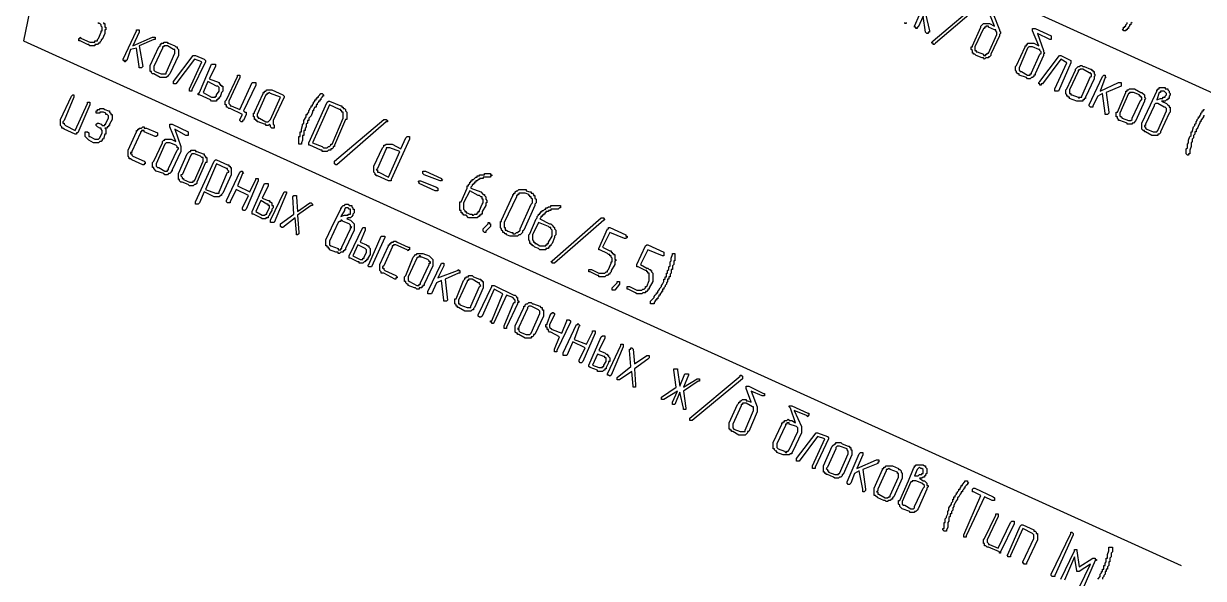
# Model space of a CAD drawing. Header units: millimetres. Extents: x 1 to 1188, y 1 to 840.
# Drawn here: x 213.5 to 274.5, y 560.4 to 589 of the extents above; entities that cross this region are included whole.
import ezdxf

# ---------------------------------------------------------------- set-up
doc = ezdxf.new("R2010")
doc.units = ezdxf.units.MM
doc.layers.add('GEOMETRY', color=7, linetype='Continuous')

msp = doc.modelspace()

# ---------------------------------------------------------------- linework, layer by layer
at = {"layer": 'GEOMETRY'}
for points in [[(218.256, 611.258), (213.494, 588.144), (273.31, 561.03)], [(218.765, 610.941), (291.663, 577.857)], [(260.103, 589.541), (260.294, 588.652), (260.294, 588.589), (260.23, 588.589), (260.23, 588.526), (260.167, 588.526), (260.103, 588.589), (259.977, 589.414), (259.722, 588.843), (259.658, 588.843), (259.658, 588.779), (259.595, 588.779), (259.595, 588.843), (259.531, 588.843), (259.531, 588.906), (259.785, 589.478)], [(263.595, 589.541), (263.914, 588.716), (263.914, 588.652), (263.977, 588.589), (263.977, 588.526), (263.914, 588.461), (263.914, 588.398), (263.469, 587.445), (263.469, 587.382), (263.405, 587.319), (263.342, 587.319), (263.342, 587.255), (263.215, 587.255), (263.152, 587.192), (263.088, 587.255), (263.023, 587.255), (262.706, 587.382), (262.643, 587.445), (262.58, 587.445), (262.58, 587.509), (262.516, 587.509), (262.516, 587.635), (262.453, 587.7), (262.453, 587.827), (262.516, 587.827), (262.516, 587.89), (262.96, 588.843), (262.96, 588.906), (263.023, 588.969), (263.088, 589.033), (263.405, 589.033), (263.659, 588.906), (263.342, 589.668)], [(217.621, 589.096), (217.621, 589.033), (217.685, 589.033), (217.685, 588.843), (217.748, 588.843), (217.748, 588.716), (217.685, 588.716), (217.685, 588.526), (217.558, 588.207), (217.494, 588.207), (217.494, 588.144), (217.431, 588.081), (217.431, 588.017), (217.368, 588.017), (217.304, 587.954), (217.177, 587.954), (217.177, 587.89), (216.923, 587.89), (216.859, 587.954), (216.796, 587.954), (216.415, 588.144), (216.352, 588.144), (216.352, 588.271), (216.415, 588.271), (216.415, 588.334), (216.479, 588.271), (216.923, 588.081), (217.177, 588.081), (217.177, 588.144), (217.304, 588.144), (217.304, 588.207), (217.368, 588.271), (217.494, 588.589), (217.494, 588.652), (217.558, 588.652), (217.558, 588.843), (217.494, 588.906), (217.494, 588.969), (217.431, 589.033), (217.368, 589.033), (217.368, 589.096)], [(259.088, 589.096), (259.088, 589.033), (259.023, 589.033), (259.023, 589.096)], [(270.771, 589.096), (270.707, 589.033), (270.707, 588.969), (270.644, 588.969), (270.644, 588.906), (270.581, 588.843), (270.581, 588.779), (270.517, 588.779), (270.517, 588.716), (270.454, 588.716), (270.454, 588.652), (270.327, 588.652), (270.327, 588.716), (270.264, 588.716), (270.327, 588.779), (270.327, 588.843), (270.39, 588.843), (270.39, 588.906), (270.454, 588.906), (270.454, 588.969), (270.517, 589.033), (270.517, 589.096)], [(274.518, 584.27), (274.454, 584.27), (274.454, 584.207), (274.327, 584.017), (274.327, 583.953), (274.264, 583.953), (274.264, 583.89), (274.201, 583.763), (274.136, 583.572), (274.073, 583.572), (274.073, 583.445), (274.009, 583.445), (274.009, 583.318), (273.946, 583.255), (273.946, 583.128), (273.882, 583.064), (273.882, 582.938), (273.819, 582.873), (273.819, 582.683), (273.756, 582.493), (273.756, 582.302), (273.692, 582.302), (273.692, 582.239), (273.629, 582.239), (273.565, 582.302), (273.565, 582.556), (273.629, 582.619), (273.629, 582.81), (273.692, 582.873), (273.692, 583.001), (273.756, 583.191), (273.819, 583.255), (273.819, 583.445), (273.882, 583.445), (273.946, 583.698), (274.009, 583.763), (274.009, 583.827), (274.073, 583.89), (274.073, 583.953), (274.136, 584.017), (274.136, 584.08), (274.201, 584.144), (274.201, 584.207), (274.264, 584.207), (274.264, 584.27), (274.327, 584.334), (274.327, 584.397), (274.391, 584.46), (274.391, 584.525), (274.454, 584.525), (274.454, 584.589), (274.518, 584.589)], [(267.089, 560.331), (267.786, 561.792), (267.786, 561.855), (267.914, 561.855), (267.914, 561.792), (268.041, 560.966), (268.739, 561.41), (268.866, 561.41), (268.866, 561.347), (268.93, 561.347), (268.93, 561.283), (268.866, 561.283), (268.231, 559.823)], [(268.041, 559.886), (268.613, 561.093), (268.041, 560.713), (267.914, 560.713), (267.914, 560.776), (267.786, 561.473), (267.279, 560.268)], [(268.993, 560.331), (269.12, 560.458), (269.12, 560.585), (269.183, 560.648), (269.183, 560.713), (269.247, 560.713), (269.247, 560.839), (269.31, 560.839), (269.31, 561.03), (269.373, 561.03), (269.373, 561.156), (269.438, 561.22), (269.438, 561.41), (269.502, 561.41), (269.502, 561.602), (269.565, 561.792), (269.565, 561.982), (269.755, 561.982), (269.755, 561.728), (269.692, 561.665), (269.692, 561.473), (269.628, 561.41), (269.628, 561.22), (269.565, 561.22), (269.565, 561.03), (269.502, 560.966), (269.502, 560.839), (269.438, 560.839), (269.438, 560.713), (269.373, 560.713), (269.373, 560.585), (269.31, 560.521), (269.31, 560.458), (269.247, 560.394), (269.247, 560.331)]]:
    msp.add_lwpolyline(points, dxfattribs=at)
for points in [[(263.152, 590.177), (260.61, 588.017), (260.547, 587.954), (260.484, 587.954), (260.484, 588.017), (260.42, 588.017), (260.42, 588.081), (260.484, 588.144), (263.023, 590.303), (263.152, 590.303)], [(263.342, 587.509), (263.785, 588.461), (263.785, 588.589), (263.722, 588.652), (263.722, 588.716), (263.659, 588.716), (263.342, 588.843), (263.342, 588.906), (263.215, 588.906), (263.215, 588.843), (263.152, 588.843), (263.152, 588.779), (263.088, 588.779), (262.643, 587.827), (262.643, 587.635), (262.706, 587.635), (262.706, 587.572), (262.77, 587.572), (263.088, 587.445), (263.088, 587.382), (263.215, 587.382), (263.215, 587.445), (263.278, 587.445), (263.278, 587.509)], [(219.464, 587.89), (219.654, 586.81), (219.59, 586.747), (219.464, 586.747), (219.464, 586.81), (219.335, 587.764), (219.019, 587.7), (218.828, 587.128), (218.765, 587.128), (218.765, 587.065), (218.702, 587.065), (218.702, 587.128), (218.638, 587.128), (218.638, 587.192), (219.335, 588.652), (219.335, 588.716), (219.464, 588.716), (219.464, 588.589), (219.145, 587.89), (220.161, 588.334), (220.289, 588.334), (220.289, 588.207), (220.226, 588.207)], [(266.198, 587.635), (266.198, 587.572), (266.263, 587.509), (266.198, 587.445), (266.198, 587.382), (265.755, 586.43), (265.755, 586.366), (265.691, 586.366), (265.691, 586.303), (265.628, 586.239), (265.564, 586.239), (265.501, 586.176), (265.373, 586.176), (265.31, 586.239), (264.929, 586.366), (264.929, 586.43), (264.866, 586.43), (264.802, 586.493), (264.802, 586.556), (264.739, 586.62), (264.739, 586.81), (264.802, 586.873), (265.246, 587.827), (265.246, 587.89), (265.31, 587.89), (265.31, 587.954), (265.373, 587.954), (265.373, 588.017), (265.691, 588.017), (265.945, 587.89), (265.628, 588.652), (265.628, 588.779), (265.755, 588.779), (266.58, 588.398), (266.58, 588.207), (266.517, 588.207), (265.881, 588.526)], [(221.051, 586.43), (220.988, 586.366), (220.923, 586.303), (220.86, 586.239), (220.543, 586.239), (220.226, 586.43), (220.161, 586.43), (220.098, 586.493), (220.098, 586.556), (220.034, 586.556), (220.034, 586.873), (220.479, 587.827), (220.543, 587.89), (220.543, 587.954), (220.606, 587.954), (220.606, 588.017), (220.733, 588.017), (220.733, 588.081), (220.923, 588.081), (220.923, 588.017), (220.988, 588.017), (221.305, 587.89), (221.368, 587.827), (221.431, 587.827), (221.431, 587.764), (221.495, 587.7), (221.495, 587.382)], [(220.86, 586.493), (221.305, 587.509), (221.305, 587.7), (221.241, 587.7), (220.923, 587.89), (220.733, 587.89), (220.733, 587.827), (220.669, 587.827), (220.669, 587.764), (220.226, 586.81), (220.226, 586.62), (220.289, 586.556), (220.606, 586.43), (220.86, 586.43)], [(265.564, 586.493), (266.008, 587.445), (266.072, 587.509), (266.072, 587.572), (266.008, 587.635), (266.008, 587.7), (265.945, 587.7), (265.628, 587.827), (265.438, 587.827), (265.373, 587.764), (264.929, 586.747), (264.929, 586.62), (264.993, 586.556), (265.056, 586.556), (265.373, 586.366), (265.501, 586.366), (265.501, 586.43), (265.564, 586.43)], [(222.194, 585.604), (222.194, 585.541), (222.067, 585.541), (222.067, 585.668), (222.702, 587.065), (222.32, 587.192), (221.368, 585.921), (221.241, 585.921), (221.241, 586.048), (222.257, 587.382), (222.384, 587.382), (222.829, 587.192), (222.892, 587.128), (222.892, 587.065)], [(266.96, 585.541), (266.77, 585.541), (266.77, 585.668), (267.406, 587.002), (267.089, 587.192), (266.135, 585.921), (266.072, 585.921), (266.072, 585.858), (266.008, 585.858), (266.008, 585.921), (265.945, 585.921), (265.945, 585.985), (266.008, 586.048), (266.96, 587.319), (267.025, 587.382), (267.089, 587.382), (267.596, 587.128), (267.596, 587.002)], [(223.082, 586.176), (223.591, 585.985), (223.591, 585.921), (223.654, 585.921), (223.654, 585.858), (223.718, 585.858), (223.718, 585.794), (223.781, 585.794), (223.781, 585.541), (223.718, 585.477), (223.654, 585.223), (223.591, 585.223), (223.591, 585.159), (223.527, 585.159), (223.527, 585.096), (223.464, 585.096), (223.464, 585.032), (223.209, 585.032), (223.146, 585.096), (222.575, 585.351), (222.51, 585.351), (222.51, 585.414), (222.575, 585.477), (223.209, 586.938), (223.401, 586.938), (223.401, 586.81)], [(268.358, 585.223), (268.358, 585.159), (268.294, 585.159), (268.294, 585.096), (268.231, 585.096), (268.231, 585.032), (267.914, 585.032), (267.532, 585.159), (267.532, 585.223), (267.469, 585.223), (267.469, 585.286), (267.406, 585.286), (267.406, 585.351), (267.342, 585.414), (267.342, 585.604), (267.406, 585.668), (267.851, 586.62), (267.851, 586.683), (267.977, 586.81), (268.041, 586.81), (268.104, 586.873), (268.168, 586.873), (268.231, 586.81), (268.294, 586.81), (268.613, 586.683), (268.676, 586.683), (268.676, 586.62), (268.739, 586.62), (268.739, 586.556), (268.803, 586.556), (268.803, 586.43), (268.866, 586.366), (268.803, 586.303), (268.803, 586.176)], [(268.168, 585.286), (268.613, 586.303), (268.676, 586.303), (268.676, 586.43), (268.613, 586.43), (268.613, 586.493), (268.548, 586.493), (268.231, 586.683), (268.104, 586.683), (268.041, 586.62), (267.977, 586.62), (267.977, 586.556), (267.532, 585.604), (267.532, 585.414), (267.596, 585.414), (267.596, 585.351), (267.659, 585.351), (267.977, 585.223), (268.041, 585.159), (268.041, 585.223), (268.168, 585.223)], [(223.019, 586.048), (222.765, 585.477), (223.209, 585.223), (223.401, 585.223), (223.401, 585.286), (223.464, 585.286), (223.464, 585.351), (223.591, 585.541), (223.591, 585.731), (223.527, 585.794), (223.464, 585.794)], [(224.67, 584.589), (225.305, 585.985), (225.495, 585.985), (225.495, 585.858), (224.86, 584.525), (224.923, 584.46), (224.988, 584.46), (224.988, 584.334), (224.86, 584.017), (224.797, 584.017), (224.797, 583.953), (224.733, 583.953), (224.67, 584.017), (224.67, 584.08), (224.797, 584.334), (224.163, 584.652), (224.098, 584.652), (224.035, 584.715), (223.971, 584.715), (223.971, 584.842), (223.908, 584.842), (223.908, 585.032), (223.971, 585.096), (224.543, 586.303), (224.543, 586.366), (224.67, 586.366), (224.67, 586.239), (224.098, 585.032), (224.098, 584.906), (224.163, 584.842), (224.163, 584.779), (224.226, 584.779)], [(269.438, 585.477), (269.565, 584.46), (269.565, 584.397), (269.502, 584.334), (269.373, 584.334), (269.373, 584.397), (269.247, 585.414), (268.993, 585.286), (268.739, 584.779), (268.739, 584.715), (268.613, 584.715), (268.548, 584.779), (268.548, 584.842), (269.247, 586.303), (269.31, 586.366), (269.373, 586.366), (269.373, 586.303), (269.438, 586.239), (269.373, 586.239), (269.12, 585.541), (270.072, 585.985), (270.2, 585.985), (270.2, 585.794)], [(216.289, 583.381), (216.225, 583.381), (216.225, 583.318), (216.16, 583.318), (215.59, 583.572), (215.527, 583.635), (215.463, 583.635), (215.463, 583.698), (215.398, 583.763), (215.398, 584.08), (215.97, 585.286), (216.034, 585.351), (216.097, 585.351), (216.097, 585.223), (215.59, 584.017), (215.527, 583.953), (215.527, 583.89), (215.59, 583.89), (215.59, 583.827), (215.653, 583.763), (216.16, 583.508), (216.796, 584.906), (216.796, 584.969), (216.923, 584.969), (216.923, 584.842)], [(226.448, 583.763), (226.448, 583.635), (226.321, 583.635), (226.257, 583.698), (226.257, 583.763), (226.194, 583.827), (226.131, 583.763), (226.004, 583.763), (226.004, 583.827), (225.94, 583.827), (225.622, 583.953), (225.559, 583.953), (225.559, 584.017), (225.495, 584.017), (225.495, 584.08), (225.432, 584.08), (225.432, 584.207), (225.369, 584.207), (225.369, 584.397), (225.432, 584.397), (225.432, 584.46), (225.877, 585.414), (225.877, 585.477), (225.94, 585.477), (225.94, 585.541), (226.004, 585.541), (226.067, 585.604), (226.321, 585.604), (226.893, 585.351), (226.956, 585.286), (226.956, 585.223), (226.384, 584.017), (226.384, 583.827)], [(226.257, 584.08), (226.766, 585.223), (226.257, 585.414), (226.194, 585.477), (226.131, 585.414), (226.067, 585.414), (226.067, 585.351), (226.004, 585.351), (225.559, 584.334), (225.559, 584.207), (225.622, 584.207), (225.622, 584.144), (225.685, 584.144), (226.004, 583.953), (226.131, 583.953)], [(227.845, 582.873), (227.845, 582.81), (227.718, 582.81), (227.718, 583.191), (227.781, 583.191), (227.781, 583.445), (227.845, 583.445), (227.845, 583.572), (227.908, 583.763), (227.908, 583.827), (227.972, 583.89), (227.972, 584.017), (228.098, 584.207), (228.098, 584.334), (228.163, 584.334), (228.163, 584.397), (228.227, 584.46), (228.227, 584.525), (228.29, 584.589), (228.29, 584.652), (228.353, 584.715), (228.353, 584.779), (228.417, 584.779), (228.417, 584.842), (228.48, 584.906), (228.48, 584.969), (228.544, 585.032), (228.544, 585.096), (228.607, 585.096), (228.607, 585.159), (228.67, 585.159), (228.67, 585.223), (228.734, 585.223), (228.734, 585.286), (228.797, 585.351), (228.86, 585.414), (228.925, 585.414), (228.989, 585.351), (228.989, 585.286), (228.925, 585.286), (228.925, 585.223), (228.86, 585.159), (228.86, 585.096), (228.797, 585.096), (228.797, 585.032), (228.734, 585.032), (228.734, 584.969), (228.67, 584.906), (228.67, 584.842), (228.607, 584.842), (228.607, 584.715), (228.544, 584.715), (228.48, 584.589), (228.48, 584.525), (228.417, 584.525), (228.417, 584.46), (228.353, 584.27), (228.227, 584.144), (228.227, 584.017), (228.163, 584.017), (228.163, 583.89), (228.098, 583.827), (228.098, 583.698), (228.035, 583.635), (228.035, 583.508), (227.972, 583.508), (227.972, 583.255), (227.908, 583.255), (227.908, 583.001)], [(270.961, 584.017), (270.834, 583.89), (270.771, 583.89), (270.771, 583.827), (270.517, 583.827), (270.517, 583.89), (270.135, 584.017), (270.072, 584.017), (270.072, 584.08), (270.009, 584.144), (270.009, 584.207), (269.945, 584.207), (269.945, 584.46), (270.009, 584.46), (270.454, 585.477), (270.454, 585.541), (270.517, 585.541), (270.517, 585.604), (270.581, 585.604), (270.644, 585.668), (270.898, 585.668), (271.216, 585.477), (271.279, 585.477), (271.406, 585.351), (271.406, 585.223), (271.469, 585.159), (271.406, 585.096), (271.406, 585.032)], [(270.771, 584.144), (271.216, 585.096), (271.279, 585.096), (271.279, 585.223), (271.216, 585.223), (271.216, 585.286), (271.152, 585.286), (271.152, 585.351), (270.834, 585.477), (270.644, 585.477), (270.644, 585.414), (270.581, 585.414), (270.135, 584.397), (270.135, 584.27), (270.2, 584.207), (270.264, 584.144), (270.581, 584.017), (270.707, 584.017), (270.771, 584.08)], [(272.295, 585.032), (272.548, 584.906), (272.613, 584.842), (272.677, 584.779), (272.677, 584.715), (272.74, 584.715), (272.74, 584.46), (272.677, 584.397), (272.231, 583.445), (272.231, 583.381), (272.168, 583.318), (272.105, 583.318), (272.105, 583.255), (271.788, 583.255), (271.469, 583.445), (271.406, 583.445), (271.406, 583.508), (271.343, 583.508), (271.279, 583.572), (271.279, 583.89), (271.723, 584.842), (272.041, 585.541), (272.041, 585.604), (272.105, 585.604), (272.105, 585.668), (272.168, 585.668), (272.168, 585.731), (272.485, 585.731), (272.485, 585.668), (272.613, 585.668), (272.613, 585.604), (272.677, 585.541), (272.677, 585.477), (272.74, 585.414), (272.74, 585.351), (272.677, 585.286), (272.677, 585.159), (272.613, 585.159), (272.613, 585.096), (272.548, 585.096), (272.485, 585.032)], [(272.041, 585.096), (272.231, 585.159), (272.358, 585.159), (272.358, 585.223), (272.485, 585.223), (272.485, 585.286), (272.548, 585.351), (272.548, 585.414), (272.422, 585.541), (272.231, 585.541), (272.231, 585.477), (272.168, 585.477)], [(217.685, 583.635), (217.748, 583.572), (217.748, 583.318), (217.685, 583.318), (217.621, 583.064), (217.558, 583.064), (217.558, 583.001), (217.494, 582.938), (217.431, 582.938), (217.368, 582.873), (217.114, 582.873), (216.859, 583.001), (216.669, 583.191), (216.669, 583.445), (216.796, 583.445), (216.859, 583.381), (216.859, 583.191), (216.923, 583.191), (217.177, 583.064), (217.368, 583.064), (217.431, 583.128), (217.558, 583.381), (217.558, 583.508), (217.494, 583.572), (217.494, 583.635), (217.431, 583.635), (217.304, 583.698), (217.241, 583.763), (217.241, 583.827), (217.304, 583.89), (217.368, 583.89), (217.494, 583.827), (217.558, 583.763), (217.685, 583.763), (217.685, 583.827), (217.748, 583.827), (217.748, 583.89), (217.876, 584.144), (217.876, 584.27), (217.813, 584.334), (217.748, 584.334), (217.748, 584.397), (217.621, 584.46), (217.431, 584.46), (217.431, 584.397), (217.241, 584.397), (217.241, 584.525), (217.304, 584.525), (217.304, 584.589), (217.431, 584.589), (217.431, 584.652), (217.621, 584.652), (217.685, 584.589), (217.876, 584.525), (217.939, 584.525), (217.939, 584.46), (218.003, 584.397), (218.003, 584.334), (218.066, 584.334), (218.066, 584.08), (217.939, 583.827), (217.939, 583.763), (217.876, 583.763), (217.876, 583.698), (217.813, 583.698), (217.813, 583.635)], [(229.559, 582.746), (229.559, 582.683), (229.496, 582.683), (229.496, 582.619), (229.432, 582.556), (229.369, 582.556), (229.369, 582.493), (229.242, 582.493), (229.179, 582.429), (228.925, 582.429), (228.925, 582.493), (228.86, 582.493), (228.29, 582.746), (228.227, 582.746), (228.227, 582.873), (229.179, 584.969), (229.242, 585.032), (229.306, 585.032), (229.877, 584.779), (229.941, 584.779), (229.941, 584.715), (230.004, 584.715), (230.004, 584.652), (230.068, 584.652), (230.131, 584.589), (230.131, 584.525), (230.194, 584.46), (230.194, 584.08), (230.131, 584.08)], [(229.432, 582.81), (230.004, 584.144), (230.004, 584.46), (229.941, 584.46), (229.941, 584.525), (229.877, 584.525), (229.877, 584.589), (229.814, 584.589), (229.306, 584.842), (228.417, 582.873), (228.925, 582.683), (228.989, 582.619), (229.179, 582.619), (229.242, 582.683), (229.306, 582.683), (229.369, 582.746), (229.369, 582.81)], [(272.105, 583.508), (272.548, 584.525), (272.548, 584.652), (272.485, 584.715), (272.422, 584.715), (272.105, 584.906), (271.978, 584.906), (271.914, 584.842), (271.914, 584.779), (271.469, 583.827), (271.469, 583.763), (271.406, 583.763), (271.406, 583.698), (271.469, 583.698), (271.469, 583.635), (271.533, 583.572), (271.851, 583.445), (272.041, 583.445)], [(232.227, 583.953), (229.686, 581.731), (229.623, 581.731), (229.559, 581.794), (229.559, 581.921), (232.1, 584.08), (232.227, 584.08), (232.29, 584.017), (232.29, 583.953)], [(219.654, 581.731), (219.082, 581.984), (219.019, 582.048), (218.955, 582.048), (218.955, 582.111), (218.892, 582.176), (218.892, 582.493), (219.335, 583.445), (219.335, 583.508), (219.4, 583.508), (219.4, 583.572), (219.464, 583.572), (219.464, 583.635), (219.59, 583.635), (219.654, 583.698), (219.717, 583.698), (219.717, 583.635), (219.844, 583.635), (220.416, 583.381), (220.416, 583.255), (220.352, 583.191), (220.289, 583.191), (219.717, 583.445), (219.717, 583.508), (219.59, 583.508), (219.59, 583.445), (219.527, 583.445), (219.527, 583.381), (219.082, 582.429), (219.082, 582.366), (219.019, 582.366), (219.019, 582.302), (219.082, 582.302), (219.082, 582.239), (219.145, 582.176), (219.717, 581.921), (219.781, 581.857), (219.781, 581.794), (219.717, 581.794), (219.717, 581.731)], [(221.622, 582.683), (221.622, 582.429), (221.178, 581.477), (221.178, 581.414), (221.114, 581.414), (221.114, 581.35), (221.051, 581.285), (220.988, 581.285), (220.923, 581.222), (220.796, 581.222), (220.733, 581.285), (220.352, 581.414), (220.226, 581.54), (220.226, 581.604), (220.161, 581.604), (220.161, 581.857), (220.226, 581.921), (220.669, 582.873), (220.669, 582.938), (220.733, 583.001), (220.796, 583.001), (220.796, 583.064), (221.114, 583.064), (221.368, 582.938), (221.051, 583.698), (221.051, 583.827), (221.178, 583.827), (222.003, 583.445), (222.003, 583.255), (221.877, 583.255), (221.305, 583.572)], [(220.988, 581.54), (221.431, 582.493), (221.495, 582.556), (221.495, 582.619), (221.431, 582.619), (221.431, 582.683), (221.368, 582.746), (221.051, 582.873), (220.86, 582.873), (220.796, 582.81), (220.352, 581.794), (220.352, 581.667), (220.416, 581.604), (220.479, 581.604), (220.796, 581.414), (220.923, 581.414), (220.923, 581.477), (220.988, 581.477)], [(232.989, 582.556), (233.243, 583.128), (233.306, 583.191), (233.433, 583.191), (233.433, 583.064), (232.481, 580.969), (232.481, 580.905), (232.354, 580.905), (231.782, 581.159), (231.719, 581.159), (231.719, 581.222), (231.655, 581.222), (231.655, 581.285), (231.592, 581.35), (231.592, 581.667), (232.035, 582.619), (232.1, 582.683), (232.1, 582.746), (232.164, 582.746), (232.227, 582.81), (232.544, 582.81)], [(222.447, 580.842), (222.447, 580.778), (222.384, 580.715), (222.32, 580.715), (222.257, 580.652), (222.067, 580.652), (222.003, 580.715), (221.685, 580.842), (221.622, 580.842), (221.558, 580.905), (221.558, 580.969), (221.495, 580.969), (221.495, 581.285), (221.94, 582.302), (222.067, 582.429), (222.13, 582.429), (222.13, 582.493), (222.384, 582.493), (222.384, 582.429), (222.447, 582.429), (222.765, 582.302), (222.829, 582.302), (222.829, 582.239), (222.892, 582.176), (222.892, 582.111), (222.956, 582.111), (222.956, 581.857), (222.892, 581.857)], [(222.32, 580.905), (222.765, 581.921), (222.765, 582.111), (222.702, 582.111), (222.639, 582.176), (222.32, 582.302), (222.194, 582.302), (222.13, 582.239), (221.685, 581.222), (221.622, 581.222), (221.622, 581.159), (221.685, 581.095), (221.685, 581.032), (221.748, 581.032), (221.748, 580.969), (222.067, 580.842), (222.257, 580.842), (222.257, 580.905)], [(232.926, 582.429), (232.417, 582.619), (232.227, 582.619), (232.227, 582.556), (231.782, 581.54), (231.719, 581.477), (231.782, 581.477), (231.782, 581.35), (231.845, 581.35), (232.354, 581.095)], [(222.829, 580.333), (222.575, 579.763), (222.51, 579.698), (222.384, 579.698), (222.384, 579.826), (223.336, 581.921), (223.401, 581.984), (223.464, 581.984), (224.035, 581.731), (224.098, 581.731), (224.098, 581.667), (224.163, 581.667), (224.163, 581.604), (224.226, 581.604), (224.226, 581.222), (223.781, 580.27), (223.718, 580.206), (223.718, 580.143), (223.654, 580.143), (223.591, 580.08), (223.336, 580.08)], [(222.892, 580.46), (223.401, 580.27), (223.591, 580.27), (223.591, 580.333), (224.035, 581.35), (224.098, 581.35), (224.098, 581.414), (224.035, 581.477), (224.035, 581.54), (223.971, 581.54), (223.464, 581.794)], [(225.178, 580.333), (225.495, 580.969), (225.495, 581.032), (225.622, 581.032), (225.622, 580.905), (224.988, 579.444), (224.923, 579.381), (224.86, 579.381), (224.797, 579.444), (224.797, 579.508), (225.115, 580.143), (224.48, 580.46), (224.163, 579.826), (224.163, 579.763), (224.035, 579.763), (223.971, 579.826), (223.971, 579.889), (224.67, 581.35), (224.733, 581.414), (224.797, 581.414), (224.797, 581.35), (224.86, 581.285), (224.797, 581.285), (224.543, 580.652)], [(235.02, 580.905), (234.195, 581.222), (234.131, 581.285), (234.131, 581.414), (234.258, 581.414), (235.084, 581.032), (235.084, 580.969), (235.147, 580.969), (235.084, 580.905)], [(236.418, 580.523), (236.418, 580.652), (236.481, 580.652), (236.481, 580.715), (236.544, 580.778), (236.544, 580.842), (236.608, 580.842), (236.608, 580.905), (236.671, 580.905), (236.671, 580.969), (236.735, 580.969), (236.798, 581.032), (236.863, 581.095), (236.926, 581.095), (236.926, 581.159), (237.053, 581.159), (237.053, 581.222), (237.306, 581.222), (237.306, 581.285), (237.623, 581.285), (237.623, 581.222), (237.688, 581.222), (237.688, 581.159), (237.623, 581.159), (237.623, 581.095), (237.243, 581.095), (237.243, 581.032), (237.053, 581.032), (237.053, 580.969), (236.989, 580.969), (236.926, 580.905), (236.863, 580.905), (236.863, 580.842), (236.798, 580.842), (236.798, 580.778), (236.735, 580.778), (236.735, 580.715), (236.671, 580.715), (236.671, 580.652), (236.608, 580.588), (236.608, 580.523), (237.116, 580.333), (237.243, 580.206), (237.306, 580.206), (237.306, 580.143), (237.37, 580.08), (237.37, 579.953), (237.433, 579.889), (237.433, 579.763), (237.37, 579.763), (237.37, 579.635), (237.18, 579.318), (237.18, 579.191), (237.116, 579.191), (237.116, 579.127), (237.053, 579.127), (237.053, 579.064), (236.989, 579.064), (236.926, 579.001), (236.481, 579.001), (236.354, 579.127), (236.227, 579.127), (236.227, 579.191), (236.164, 579.191), (236.164, 579.254), (236.101, 579.254), (236.101, 579.381), (236.036, 579.381), (236.036, 579.826), (236.101, 579.826)], [(225.814, 580.016), (226.131, 579.889), (226.194, 579.889), (226.194, 579.826), (226.257, 579.826), (226.321, 579.763), (226.321, 579.635), (226.384, 579.635), (226.384, 579.508), (226.321, 579.444), (226.321, 579.381), (226.194, 579.191), (226.194, 579.127), (226.131, 579.064), (226.131, 579.001), (226.004, 579.001), (226.004, 578.936), (225.814, 578.936), (225.75, 579.001), (225.369, 579.191), (225.305, 579.191), (225.305, 579.318), (225.94, 580.778), (226.131, 580.778), (226.131, 580.652)], [(234.767, 580.397), (233.941, 580.778), (233.941, 580.842), (233.878, 580.842), (233.941, 580.905), (234.005, 580.905), (234.83, 580.588), (234.894, 580.523), (234.894, 580.397)], [(236.544, 580.397), (236.227, 579.763), (236.227, 579.444), (236.291, 579.381), (236.291, 579.318), (236.354, 579.318), (236.354, 579.254), (236.418, 579.254), (236.544, 579.191), (236.671, 579.191), (236.671, 579.127), (236.735, 579.127), (236.798, 579.191), (236.926, 579.191), (236.926, 579.254), (236.989, 579.254), (236.989, 579.318), (237.053, 579.318), (237.053, 579.381), (237.18, 579.698), (237.243, 579.763), (237.243, 579.953), (237.18, 579.953), (237.18, 580.08), (237.116, 580.08), (237.053, 580.143), (236.989, 580.143)], [(239.339, 578.365), (239.276, 578.302), (239.276, 578.239), (239.211, 578.175), (239.148, 578.11), (239.084, 578.11), (239.021, 578.047), (238.64, 578.047), (238.45, 578.11), (238.45, 578.175), (238.385, 578.175), (238.322, 578.239), (238.259, 578.239), (238.259, 578.302), (238.195, 578.365), (238.195, 578.429), (238.132, 578.492), (238.132, 578.809), (238.195, 578.809), (238.195, 578.873), (238.767, 580.143), (238.767, 580.206), (238.831, 580.206), (238.831, 580.27), (238.894, 580.27), (238.894, 580.333), (238.957, 580.397), (239.021, 580.397), (239.084, 580.46), (239.466, 580.46), (239.466, 580.397), (239.656, 580.333), (239.719, 580.333), (239.719, 580.27), (239.783, 580.27), (239.846, 580.206), (239.846, 580.143), (239.91, 580.143), (239.91, 580.016), (239.973, 579.953), (239.973, 579.763), (239.91, 579.698), (239.91, 579.635)], [(225.75, 579.889), (225.495, 579.318), (225.814, 579.127), (225.94, 579.127), (226.004, 579.191), (226.067, 579.191), (226.067, 579.254), (226.194, 579.508), (226.194, 579.635), (226.131, 579.635), (226.131, 579.698), (226.067, 579.698)], [(226.448, 578.746), (226.257, 578.746), (226.257, 578.873), (226.956, 580.333), (227.083, 580.333), (227.083, 580.27)], [(227.655, 579.127), (227.718, 578.239), (227.718, 578.175), (227.655, 578.11), (227.591, 578.11), (227.591, 578.239), (227.528, 579.001), (226.893, 578.492), (226.829, 578.492), (226.766, 578.556), (226.766, 578.682), (227.464, 579.191), (227.401, 580.08), (227.464, 580.143), (227.591, 580.143), (227.591, 580.08), (227.655, 579.318), (228.29, 579.763), (228.353, 579.763), (228.417, 579.698), (228.417, 579.635), (228.353, 579.635)], [(239.148, 578.429), (239.719, 579.698), (239.783, 579.763), (239.783, 579.953), (239.719, 580.016), (239.719, 580.08), (239.656, 580.08), (239.656, 580.143), (239.593, 580.143), (239.593, 580.206), (239.402, 580.27), (239.084, 580.27), (239.084, 580.206), (239.021, 580.206), (239.021, 580.143), (238.957, 580.143), (238.957, 580.08), (238.322, 578.746), (238.322, 578.492), (238.385, 578.492), (238.385, 578.365), (238.45, 578.365), (238.514, 578.302), (238.704, 578.239), (238.767, 578.239), (238.767, 578.175), (238.894, 578.175), (238.957, 578.239), (239.021, 578.239), (239.148, 578.365)], [(230.194, 578.936), (230.385, 578.873), (230.448, 578.809), (230.513, 578.746), (230.576, 578.682), (230.576, 578.365), (230.131, 577.413), (230.131, 577.348), (230.068, 577.348), (230.068, 577.285), (230.004, 577.285), (230.004, 577.222), (229.877, 577.222), (229.814, 577.158), (229.751, 577.158), (229.751, 577.222), (229.623, 577.222), (229.306, 577.348), (229.306, 577.413), (229.242, 577.413), (229.242, 577.477), (229.179, 577.477), (229.179, 577.54), (229.115, 577.54), (229.115, 577.857), (229.559, 578.809), (229.877, 579.444), (229.877, 579.508), (229.941, 579.508), (229.941, 579.571), (230.004, 579.635), (230.068, 579.635), (230.131, 579.698), (230.258, 579.698), (230.321, 579.635), (230.448, 579.635), (230.448, 579.571), (230.513, 579.508), (230.513, 579.444), (230.576, 579.444), (230.576, 579.254), (230.513, 579.191), (230.513, 579.127), (230.448, 579.064), (230.385, 579.001), (230.258, 579.001)], [(229.877, 579.064), (230.068, 579.127), (230.258, 579.127), (230.258, 579.191), (230.385, 579.191), (230.385, 579.444), (230.321, 579.444), (230.258, 579.508), (230.131, 579.508), (230.068, 579.444), (230.068, 579.381)], [(239.973, 578.936), (240.038, 579.001), (240.038, 579.064), (240.101, 579.127), (240.101, 579.191), (240.164, 579.191), (240.164, 579.254), (240.228, 579.254), (240.228, 579.318), (240.291, 579.318), (240.291, 579.381), (240.355, 579.381), (240.418, 579.444), (240.481, 579.444), (240.481, 579.508), (240.545, 579.508), (240.608, 579.571), (240.735, 579.571), (240.735, 579.635), (241.244, 579.635), (241.244, 579.508), (241.18, 579.508), (241.117, 579.444), (240.735, 579.444), (240.735, 579.381), (240.608, 579.381), (240.608, 579.318), (240.481, 579.318), (240.481, 579.254), (240.418, 579.254), (240.418, 579.191), (240.355, 579.191), (240.355, 579.127), (240.291, 579.127), (240.291, 579.064), (240.228, 579.064), (240.228, 579.001), (240.164, 578.936), (240.672, 578.682), (240.735, 578.682), (240.798, 578.619), (240.863, 578.556), (240.927, 578.492), (240.927, 578.429), (240.99, 578.365), (240.99, 578.11), (240.927, 578.047), (240.927, 577.984), (240.798, 577.667), (240.735, 577.603), (240.735, 577.54), (240.672, 577.54), (240.672, 577.477), (240.608, 577.477), (240.608, 577.413), (240.481, 577.413), (240.481, 577.348), (240.164, 577.348), (240.101, 577.413), (239.91, 577.477), (239.846, 577.54), (239.783, 577.54), (239.783, 577.603), (239.719, 577.603), (239.719, 577.667), (239.656, 577.667), (239.656, 577.794), (239.593, 577.857), (239.593, 578.11), (239.656, 578.175)], [(229.941, 577.477), (230.385, 578.429), (230.385, 578.492), (230.448, 578.492), (230.385, 578.556), (230.385, 578.619), (230.321, 578.682), (230.004, 578.809), (229.941, 578.873), (229.877, 578.873), (229.877, 578.809), (229.814, 578.809), (229.751, 578.746), (229.306, 577.794), (229.306, 577.603), (229.369, 577.54), (229.751, 577.413), (229.751, 577.348), (229.877, 577.348), (229.877, 577.413), (229.941, 577.413)], [(237.37, 578.302), (237.37, 578.239), (237.306, 578.239), (237.243, 578.302), (237.243, 578.429), (237.497, 578.682), (237.497, 578.746), (237.56, 578.746), (237.56, 578.682), (237.623, 578.682), (237.623, 578.556)], [(240.101, 578.746), (239.783, 578.11), (239.783, 577.857), (239.846, 577.794), (239.846, 577.73), (239.91, 577.73), (239.91, 577.667), (239.973, 577.667), (240.164, 577.54), (240.481, 577.54), (240.481, 577.603), (240.545, 577.603), (240.545, 577.667), (240.608, 577.667), (240.608, 577.73), (240.798, 578.047), (240.798, 578.365), (240.735, 578.429), (240.735, 578.492), (240.672, 578.492), (240.608, 578.556)], [(243.466, 578.873), (240.927, 576.651), (240.798, 576.651), (240.798, 576.714), (240.735, 576.714), (240.798, 576.778), (243.339, 579.001), (243.466, 579.001), (243.466, 578.936), (243.53, 578.936)], [(230.893, 577.73), (231.21, 577.603), (231.273, 577.54), (231.338, 577.54), (231.338, 577.477), (231.402, 577.413), (231.402, 577.095), (231.273, 576.905), (231.273, 576.841), (231.21, 576.841), (231.21, 576.778), (231.147, 576.778), (231.147, 576.714), (231.083, 576.714), (231.02, 576.651), (230.83, 576.651), (230.83, 576.714), (230.766, 576.714), (230.385, 576.905), (230.321, 576.905), (230.321, 577.031), (231.02, 578.492), (231.147, 578.492), (231.147, 578.365)], [(231.465, 576.46), (231.338, 576.46), (231.273, 576.523), (231.338, 576.588), (231.972, 578.047), (232.164, 578.047), (232.164, 577.984)], [(243.847, 576.269), (243.847, 576.206), (243.783, 576.143), (243.783, 576.079), (243.72, 576.079), (243.656, 576.016), (243.593, 576.016), (243.53, 575.952), (243.213, 575.952), (243.213, 576.016), (243.148, 576.016), (242.768, 576.206), (242.704, 576.206), (242.704, 576.333), (242.831, 576.333), (243.213, 576.143), (243.53, 576.143), (243.593, 576.206), (243.656, 576.206), (243.656, 576.269), (243.72, 576.333), (243.847, 576.651), (243.847, 576.714), (243.91, 576.714), (243.91, 576.905), (243.847, 576.968), (243.847, 577.031), (243.783, 577.031), (243.783, 577.095), (243.72, 577.095), (243.656, 577.158), (243.276, 577.348), (243.213, 577.348), (243.213, 577.413), (243.656, 578.429), (243.72, 578.429), (243.72, 578.492), (243.783, 578.492), (244.609, 578.11), (244.609, 578.047), (244.672, 578.047), (244.672, 577.984), (244.609, 577.92), (244.545, 577.92), (243.783, 578.239), (243.403, 577.477), (243.783, 577.285), (243.847, 577.285), (243.847, 577.222), (243.91, 577.222), (243.91, 577.158), (243.973, 577.158), (243.973, 577.095), (244.038, 577.095), (244.038, 576.841), (244.102, 576.841), (244.102, 576.778), (244.038, 576.778), (244.038, 576.588)], [(230.766, 577.603), (230.513, 577.031), (230.893, 576.841), (231.02, 576.841), (231.02, 576.905), (231.083, 576.905), (231.083, 576.968), (231.21, 577.222), (231.21, 577.348), (231.147, 577.413)], [(232.671, 575.826), (232.1, 576.143), (231.972, 576.143), (231.972, 576.206), (231.909, 576.269), (231.909, 576.588), (232.354, 577.54), (232.354, 577.603), (232.417, 577.603), (232.417, 577.667), (232.481, 577.667), (232.481, 577.73), (232.607, 577.73), (232.607, 577.794), (232.734, 577.794), (232.798, 577.73), (233.369, 577.477), (233.433, 577.477), (233.433, 577.348), (233.369, 577.348), (233.369, 577.285), (233.306, 577.348), (232.734, 577.603), (232.607, 577.603), (232.607, 577.54), (232.544, 577.54), (232.544, 577.477), (232.1, 576.523), (232.035, 576.46), (232.035, 576.396), (232.1, 576.396), (232.1, 576.333), (232.164, 576.269), (232.734, 576.016), (232.798, 575.952), (232.798, 575.889), (232.734, 575.889), (232.734, 575.826)], [(245.816, 575.381), (245.816, 575.317), (245.752, 575.317), (245.752, 575.254), (245.689, 575.19), (245.626, 575.19), (245.626, 575.127), (245.498, 575.127), (245.434, 575.064), (245.181, 575.064), (245.117, 575.127), (244.735, 575.317), (244.672, 575.317), (244.672, 575.444), (244.8, 575.444), (245.181, 575.254), (245.434, 575.254), (245.498, 575.317), (245.561, 575.317), (245.626, 575.381), (245.626, 575.444), (245.689, 575.444), (245.816, 575.761), (245.816, 576.143), (245.752, 576.143), (245.752, 576.206), (245.689, 576.206), (245.689, 576.269), (245.626, 576.269), (245.244, 576.46), (245.181, 576.46), (245.181, 576.588), (245.626, 577.54), (245.689, 577.603), (245.752, 577.603), (246.578, 577.222), (246.578, 577.031), (246.514, 577.031), (245.752, 577.348), (245.371, 576.588), (245.689, 576.396), (245.752, 576.396), (245.816, 576.333), (245.879, 576.333), (245.879, 576.269), (245.943, 576.269), (245.943, 576.206), (246.006, 576.143), (246.006, 575.698)], [(234.195, 575.571), (234.195, 575.507), (234.131, 575.507), (234.131, 575.444), (234.068, 575.444), (234.068, 575.381), (233.941, 575.381), (233.941, 575.317), (233.814, 575.317), (233.751, 575.381), (233.688, 575.381), (233.369, 575.507), (233.369, 575.571), (233.306, 575.571), (233.243, 575.634), (233.243, 575.698), (233.179, 575.698), (233.179, 575.952), (233.243, 576.016), (233.623, 576.968), (233.688, 577.031), (233.751, 577.095), (233.814, 577.095), (233.814, 577.158), (234.131, 577.158), (234.448, 577.031), (234.513, 576.968), (234.64, 576.841), (234.64, 576.523)], [(234.005, 575.634), (234.448, 576.588), (234.448, 576.651), (234.513, 576.651), (234.513, 576.714), (234.448, 576.714), (234.448, 576.778), (234.385, 576.841), (234.068, 576.968), (234.005, 576.968), (234.005, 577.031), (233.941, 577.031), (233.941, 576.968), (233.878, 576.968), (233.814, 576.905), (233.369, 575.952), (233.369, 575.761), (233.433, 575.698), (233.814, 575.507), (233.941, 575.507), (233.941, 575.571), (234.005, 575.571)], [(246.069, 574.555), (245.879, 574.555), (245.879, 574.682), (246.069, 574.872), (246.069, 574.935), (246.133, 575), (246.196, 575.064), (246.196, 575.127), (246.26, 575.127), (246.26, 575.19), (246.323, 575.254), (246.388, 575.381), (246.451, 575.444), (246.451, 575.507), (246.514, 575.571), (246.578, 575.698), (246.578, 575.826), (246.641, 575.826), (246.641, 575.952), (246.705, 575.952), (246.705, 576.143), (246.768, 576.143), (246.768, 576.269), (246.831, 576.333), (246.831, 576.46), (246.895, 576.523), (246.895, 576.714), (246.958, 576.778), (246.958, 576.905), (247.022, 577.095), (247.022, 577.158), (247.148, 577.158), (247.148, 576.778), (247.085, 576.778), (247.085, 576.588), (247.022, 576.523), (247.022, 576.333), (246.958, 576.333), (246.958, 576.143), (246.895, 576.079), (246.895, 575.952), (246.831, 575.952), (246.831, 575.826), (246.768, 575.826), (246.768, 575.698), (246.705, 575.634), (246.705, 575.571), (246.641, 575.507), (246.641, 575.444), (246.578, 575.381), (246.578, 575.317), (246.514, 575.317), (246.514, 575.19), (246.451, 575.19), (246.451, 575.127), (246.388, 575.064), (246.388, 575), (246.323, 575), (246.323, 574.935), (246.26, 574.872), (246.26, 574.809), (246.196, 574.809), (246.196, 574.745), (246.133, 574.745), (246.133, 574.682), (246.069, 574.619)], [(235.275, 575.826), (235.402, 574.745), (235.339, 574.682), (235.21, 574.682), (235.21, 574.745), (235.084, 575.761), (234.83, 575.634), (234.577, 575.064), (234.385, 575.064), (234.385, 575.19), (235.084, 576.651), (235.21, 576.651), (235.21, 576.523), (234.894, 575.889), (235.909, 576.269), (235.973, 576.333), (235.973, 576.269), (236.036, 576.269), (236.036, 576.143), (235.973, 576.143)], [(236.798, 574.365), (236.735, 574.302), (236.735, 574.238), (236.671, 574.238), (236.608, 574.173), (236.291, 574.173), (235.973, 574.365), (235.909, 574.365), (235.909, 574.428), (235.846, 574.428), (235.846, 574.492), (235.782, 574.555), (235.782, 574.809), (235.846, 574.809), (236.227, 575.761), (236.291, 575.826), (236.291, 575.889), (236.354, 575.889), (236.354, 575.952), (236.481, 575.952), (236.481, 576.016), (236.671, 576.016), (236.735, 575.952), (237.053, 575.826), (237.116, 575.826), (237.116, 575.761), (237.18, 575.761), (237.18, 575.698), (237.243, 575.698), (237.243, 575.381)], [(236.608, 574.428), (237.053, 575.444), (237.116, 575.507), (237.053, 575.571), (237.053, 575.634), (236.989, 575.634), (236.671, 575.826), (236.481, 575.826), (236.481, 575.761), (236.418, 575.761), (236.418, 575.698), (235.973, 574.745), (235.973, 574.555), (236.036, 574.555), (236.036, 574.492), (236.418, 574.365), (236.608, 574.365)], [(238.259, 575.064), (237.815, 575.317), (237.18, 573.92), (237.116, 573.856), (237.053, 573.856), (236.989, 573.92), (236.989, 573.983), (237.688, 575.444), (237.688, 575.507), (237.815, 575.507), (238.831, 575), (238.894, 575), (238.957, 574.935), (238.957, 574.872), (239.021, 574.872), (239.021, 574.745), (239.084, 574.682), (239.084, 574.619), (239.021, 574.619), (239.021, 574.555), (238.45, 573.348), (238.45, 573.285), (238.322, 573.285), (238.322, 573.413), (238.831, 574.619), (238.894, 574.619), (238.894, 574.745), (238.767, 574.872), (238.45, 575), (237.815, 573.603), (237.752, 573.539), (237.688, 573.539), (237.688, 573.603), (237.623, 573.603), (237.623, 573.666), (237.688, 573.666)], [(244.038, 575.254), (243.91, 575.254), (243.91, 575.381), (244.165, 575.634), (244.165, 575.698), (244.292, 575.698), (244.292, 575.571)], [(239.91, 572.968), (239.846, 572.968), (239.846, 572.904), (239.783, 572.841), (239.719, 572.841), (239.719, 572.777), (239.402, 572.777), (239.084, 572.968), (239.021, 572.968), (239.021, 573.031), (238.957, 573.031), (238.894, 573.094), (238.894, 573.413), (239.339, 574.365), (239.339, 574.428), (239.402, 574.428), (239.402, 574.492), (239.466, 574.555), (239.529, 574.555), (239.593, 574.619), (239.719, 574.619), (239.783, 574.555), (239.846, 574.555), (240.164, 574.428), (240.228, 574.365), (240.291, 574.365), (240.291, 574.238), (240.355, 574.238), (240.355, 573.92)], [(239.719, 573.031), (240.164, 574.047), (240.164, 574.173), (240.101, 574.238), (239.719, 574.428), (239.593, 574.428), (239.529, 574.365), (239.529, 574.302), (239.084, 573.348), (239.084, 573.285), (239.021, 573.285), (239.084, 573.221), (239.084, 573.158), (239.148, 573.094), (239.466, 572.968), (239.656, 572.968)], [(241.307, 573.031), (241.56, 573.666), (241.56, 573.73), (241.689, 573.73), (241.752, 573.666), (241.752, 573.603), (241.053, 572.142), (241.053, 572.079), (240.927, 572.079), (240.927, 572.206), (241.18, 572.841), (240.735, 573.094), (240.672, 573.094), (240.608, 573.158), (240.608, 573.221), (240.545, 573.221), (240.545, 573.348), (240.481, 573.348), (240.481, 573.476), (240.545, 573.476), (240.545, 573.539), (240.735, 574.047), (240.798, 574.047), (240.798, 574.11), (240.863, 574.11), (240.927, 574.047), (240.927, 573.983), (240.672, 573.476), (240.672, 573.348), (240.798, 573.221)], [(242.577, 572.459), (242.894, 573.094), (242.894, 573.158), (243.021, 573.158), (243.021, 573.031), (242.386, 571.57), (242.323, 571.507), (242.259, 571.507), (242.196, 571.57), (242.196, 571.634), (242.514, 572.269), (241.879, 572.586), (241.56, 571.889), (241.37, 571.889), (241.37, 572.015), (242.069, 573.476), (242.132, 573.476), (242.132, 573.539), (242.259, 573.413), (242.196, 573.413), (241.942, 572.714)], [(243.213, 572.142), (243.53, 572.015), (243.593, 571.952), (243.656, 571.952), (243.656, 571.889), (243.72, 571.889), (243.72, 571.825), (243.783, 571.76), (243.783, 571.57), (243.72, 571.57), (243.72, 571.507), (243.593, 571.253), (243.593, 571.19), (243.53, 571.19), (243.53, 571.127), (243.466, 571.127), (243.403, 571.063), (243.148, 571.063), (243.148, 571.127), (242.768, 571.253), (242.704, 571.317), (242.704, 571.38), (243.339, 572.841), (243.403, 572.904), (243.53, 572.904), (243.53, 572.777)], [(243.847, 570.872), (243.783, 570.808), (243.72, 570.872), (243.656, 570.872), (243.656, 570.935), (244.355, 572.396), (244.355, 572.459), (244.482, 572.459), (244.482, 572.332)], [(243.148, 571.952), (242.894, 571.38), (243.213, 571.253), (243.403, 571.253), (243.403, 571.317), (243.466, 571.317), (243.466, 571.38), (243.593, 571.57), (243.593, 571.76), (243.53, 571.76), (243.53, 571.825), (243.466, 571.825)], [(245.054, 571.19), (245.117, 570.364), (245.117, 570.238), (244.99, 570.238), (244.99, 570.301), (244.927, 571.063), (244.292, 570.618), (244.165, 570.618), (244.165, 570.745), (244.864, 571.317), (244.8, 572.142), (244.8, 572.206), (244.864, 572.206), (244.864, 572.269), (244.927, 572.269), (244.99, 572.206), (245.054, 571.444), (245.689, 571.889), (245.816, 571.889), (245.816, 571.76), (245.752, 571.697)], [(247.594, 570.238), (248.292, 570.681), (248.419, 570.681), (248.419, 570.555), (248.356, 570.555), (247.594, 570.046), (247.72, 569.157), (247.72, 569.094), (247.594, 569.094), (247.594, 569.157), (247.403, 569.983), (247.148, 569.348), (247.022, 569.348), (247.022, 569.476), (247.277, 570.046), (246.578, 569.602), (246.451, 569.602), (246.451, 569.729), (247.213, 570.238), (247.085, 571.127), (247.085, 571.19), (247.277, 571.19), (247.277, 571.127), (247.403, 570.301), (247.657, 570.935), (247.847, 570.935), (247.847, 570.872)], [(250.642, 570.681), (248.039, 568.522), (247.91, 568.522), (247.91, 568.65), (250.515, 570.808), (250.515, 570.872), (250.578, 570.872), (250.642, 570.808)], [(251.404, 569.221), (251.404, 568.967), (250.959, 567.952), (250.895, 567.952), (250.895, 567.888), (250.832, 567.823), (250.769, 567.76), (250.452, 567.76), (250.133, 567.952), (250.07, 567.952), (250.07, 568.015), (250.006, 568.015), (250.006, 568.078), (249.943, 568.078), (249.943, 568.395), (250.388, 569.348), (250.452, 569.411), (250.452, 569.476), (250.515, 569.476), (250.515, 569.539), (250.578, 569.539), (250.642, 569.602), (250.832, 569.602), (250.832, 569.539), (250.895, 569.539), (251.085, 569.476), (250.832, 570.173), (250.832, 570.301), (250.959, 570.301), (251.721, 569.919), (251.784, 569.919), (251.784, 569.793), (251.657, 569.793), (251.085, 570.046)], [(250.769, 568.015), (251.214, 569.031), (251.214, 569.221), (251.15, 569.221), (250.832, 569.411), (250.642, 569.411), (250.642, 569.348), (250.578, 569.348), (250.578, 569.284), (250.133, 568.332), (250.133, 568.142), (250.197, 568.078), (250.515, 567.952), (250.769, 567.952)], [(253.69, 568.205), (253.69, 567.888), (253.245, 566.935), (253.181, 566.871), (253.181, 566.808), (253.118, 566.808), (253.055, 566.744), (252.738, 566.744), (252.419, 566.871), (252.419, 566.935), (252.356, 566.935), (252.293, 566.998), (252.293, 567.063), (252.229, 567.063), (252.229, 567.38), (252.673, 568.332), (252.673, 568.395), (252.738, 568.395), (252.738, 568.459), (252.801, 568.459), (252.801, 568.522), (252.928, 568.522), (252.991, 568.585), (253.055, 568.522), (253.181, 568.522), (253.372, 568.395), (253.118, 569.157), (253.055, 569.221), (253.055, 569.284), (253.181, 569.284), (254.007, 568.904), (254.07, 568.904), (254.07, 568.777), (254.007, 568.777), (254.007, 568.714), (253.944, 568.777), (253.308, 569.031)], [(253.055, 566.998), (253.498, 567.952), (253.498, 568.142), (253.435, 568.205), (253.055, 568.332), (253.055, 568.395), (252.928, 568.395), (252.928, 568.332), (252.864, 568.332), (252.864, 568.269), (252.419, 567.316), (252.419, 567.126), (252.483, 567.063), (252.801, 566.935), (252.864, 566.871), (252.928, 566.871), (252.928, 566.935), (252.991, 566.935)], [(254.389, 566.109), (254.389, 566.046), (254.26, 566.046), (254.26, 566.173), (254.896, 567.57), (254.515, 567.697), (253.563, 566.427), (253.435, 566.427), (253.435, 566.554), (254.452, 567.888), (254.515, 567.888), (255.023, 567.697), (255.086, 567.633), (255.086, 567.57)], [(255.848, 565.729), (255.785, 565.729), (255.785, 565.665), (255.721, 565.602), (255.658, 565.602), (255.594, 565.539), (255.404, 565.539), (255.341, 565.602), (255.023, 565.729), (254.959, 565.729), (254.959, 565.792), (254.896, 565.792), (254.896, 565.856), (254.832, 565.856), (254.832, 566.173), (255.277, 567.189), (255.404, 567.316), (255.468, 567.316), (255.468, 567.38), (255.721, 567.38), (255.785, 567.316), (256.103, 567.189), (256.166, 567.189), (256.166, 567.126), (256.23, 567.126), (256.23, 566.998), (256.293, 566.998), (256.293, 566.744)], [(255.658, 565.792), (256.103, 566.808), (256.103, 566.935), (256.039, 566.998), (256.039, 567.063), (255.658, 567.189), (255.531, 567.189), (255.468, 567.126), (255.468, 567.063), (255.023, 566.109), (254.959, 566.046), (255.023, 565.982), (255.023, 565.919), (255.086, 565.919), (255.086, 565.856), (255.404, 565.729), (255.594, 565.729), (255.594, 565.792)], [(256.865, 565.982), (256.992, 564.967), (256.992, 564.903), (256.928, 564.84), (256.865, 564.84), (256.865, 564.967), (256.673, 565.919), (256.42, 565.792), (256.23, 565.284), (256.166, 565.22), (256.103, 565.22), (256.039, 565.284), (256.039, 565.347), (256.673, 566.808), (256.738, 566.871), (256.865, 566.871), (256.865, 566.744), (256.547, 566.046), (257.564, 566.491), (257.69, 566.491), (257.69, 566.364), (257.627, 566.364), (257.627, 566.301)], [(258.452, 564.585), (258.389, 564.522), (258.389, 564.458), (258.326, 564.458), (258.261, 564.395), (258.198, 564.395), (258.134, 564.331), (258.071, 564.331), (258.007, 564.395), (257.944, 564.395), (257.627, 564.522), (257.5, 564.648), (257.435, 564.648), (257.435, 565.03), (257.881, 565.982), (257.881, 566.046), (257.944, 566.046), (257.944, 566.109), (258.007, 566.109), (258.071, 566.173), (258.389, 566.173), (258.706, 566.046), (258.706, 565.982), (258.769, 565.982), (258.833, 565.919), (258.833, 565.856), (258.896, 565.792), (258.896, 565.539)], [(258.261, 564.648), (258.706, 565.602), (258.706, 565.792), (258.643, 565.792), (258.643, 565.856), (258.261, 565.982), (258.198, 566.046), (258.134, 565.982), (258.071, 565.982), (258.071, 565.919), (257.627, 564.967), (257.627, 564.903), (257.564, 564.84), (257.627, 564.84), (257.627, 564.713), (257.69, 564.713), (258.007, 564.522), (258.134, 564.522), (258.198, 564.585), (258.261, 564.585)], [(259.785, 565.539), (259.977, 565.41), (260.04, 565.41), (260.167, 565.284), (260.167, 565.157), (260.23, 565.157), (260.23, 565.094), (260.167, 565.03), (260.167, 564.967), (259.722, 563.951), (259.658, 563.888), (259.595, 563.823), (259.531, 563.823), (259.531, 563.76), (259.278, 563.76), (259.278, 563.823), (258.896, 563.951), (258.769, 564.078), (258.769, 564.141), (258.706, 564.205), (258.706, 564.395), (258.769, 564.395), (259.214, 565.41), (259.468, 566.046), (259.531, 566.109), (259.531, 566.173), (259.595, 566.173), (259.595, 566.236), (259.977, 566.236), (260.04, 566.173), (260.103, 566.173), (260.103, 566.109), (260.167, 566.046), (260.167, 565.792), (260.103, 565.729), (260.103, 565.665), (260.04, 565.665), (260.04, 565.602), (259.977, 565.602), (259.913, 565.539)], [(259.531, 565.665), (259.722, 565.665), (259.785, 565.729), (259.913, 565.729), (259.913, 565.792), (259.977, 565.792), (259.977, 565.982), (259.913, 566.046), (259.848, 566.046), (259.785, 566.109), (259.658, 565.982)], [(259.531, 564.078), (259.977, 565.03), (260.04, 565.094), (260.04, 565.157), (259.913, 565.284), (259.595, 565.41), (259.405, 565.41), (259.405, 565.347), (259.341, 565.347), (258.896, 564.331), (258.896, 564.205), (258.96, 564.141), (259.023, 564.141), (259.341, 563.951), (259.468, 563.951), (259.531, 564.014)], [(261.182, 562.871), (261.182, 562.807), (261.056, 562.807), (260.992, 562.871), (260.992, 562.934), (261.056, 562.934), (261.056, 563.252), (261.119, 563.252), (261.119, 563.443), (261.182, 563.506), (261.182, 563.569), (261.246, 563.696), (261.246, 563.823), (261.309, 563.888), (261.309, 564.014), (261.436, 564.205), (261.436, 564.268), (261.501, 564.331), (261.501, 564.458), (261.564, 564.458), (261.564, 564.585), (261.627, 564.585), (261.627, 564.648), (261.691, 564.713), (261.691, 564.777), (261.754, 564.777), (261.754, 564.84), (261.818, 564.903), (261.818, 564.967), (261.881, 564.967), (261.881, 565.03), (261.944, 565.094), (261.944, 565.157), (262.008, 565.157), (262.008, 565.22), (262.135, 565.347), (262.135, 565.41), (262.263, 565.41), (262.263, 565.347), (262.326, 565.284), (262.263, 565.284), (262.263, 565.22), (262.198, 565.157), (262.135, 565.094), (262.135, 565.03), (262.071, 565.03), (262.071, 564.967), (262.008, 564.903), (262.008, 564.84), (261.944, 564.84), (261.944, 564.777), (261.881, 564.713), (261.818, 564.585), (261.754, 564.522), (261.754, 564.458), (261.691, 564.395), (261.564, 564.141), (261.564, 564.078), (261.501, 564.014), (261.501, 563.888), (261.436, 563.823), (261.436, 563.696), (261.373, 563.696), (261.373, 563.569), (261.309, 563.506), (261.309, 563.316), (261.246, 563.252), (261.246, 562.998)], [(262.96, 564.648), (262.58, 564.84), (262.516, 564.84), (262.516, 564.967), (262.58, 565.03), (262.643, 565.03), (263.595, 564.585), (263.659, 564.522), (263.659, 564.395), (263.532, 564.395), (263.152, 564.585), (262.198, 562.554), (262.198, 562.49), (262.071, 562.49), (262.071, 562.617)], [(263.977, 561.728), (263.977, 561.665), (263.914, 561.665), (263.914, 561.728), (263.342, 561.982), (263.278, 561.982), (263.215, 562.045), (263.152, 562.045), (263.152, 562.172), (263.088, 562.172), (263.088, 562.364), (263.152, 562.427), (263.722, 563.633), (263.722, 563.696), (263.85, 563.696), (263.85, 563.569), (263.278, 562.364), (263.278, 562.235), (263.342, 562.172), (263.342, 562.109), (263.405, 562.109), (263.85, 561.919), (264.484, 563.252), (264.548, 563.316), (264.676, 563.316), (264.676, 563.189)], [(265.31, 561.156), (265.31, 561.093), (265.183, 561.093), (265.183, 561.156), (265.119, 561.156), (265.119, 561.22), (265.691, 562.427), (265.691, 562.617), (265.628, 562.681), (265.119, 562.934), (264.484, 561.538), (264.484, 561.473), (264.357, 561.473), (264.357, 561.538), (264.294, 561.538), (264.357, 561.602), (264.993, 563.061), (265.056, 563.126), (265.119, 563.126), (265.691, 562.871), (265.691, 562.807), (265.755, 562.807), (265.818, 562.744), (265.818, 562.681), (265.881, 562.681), (265.881, 562.364)], [(266.77, 560.521), (266.77, 560.458), (266.644, 560.458), (266.58, 560.521), (266.58, 560.585), (267.596, 562.681), (267.596, 562.744), (267.659, 562.744), (267.723, 562.681), (267.723, 562.617)]]:
    msp.add_lwpolyline(points, close=True, dxfattribs=at)

doc.saveas('drawing.dxf')
